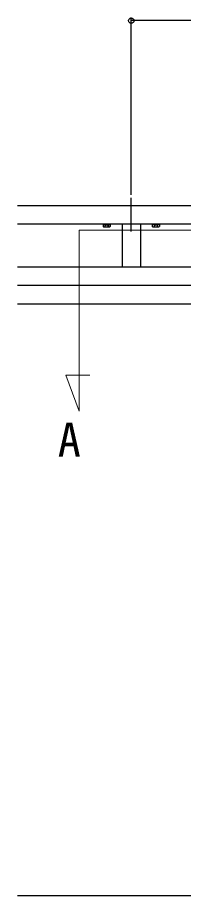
# Model space of a CAD drawing. Units: millimetres, scale not verified. Extents: x -875 to 875, y -1299 to 1293.
# Drawn here: x 111 to 165, y 811.6 to 1096.6 of the extents above; entities that cross this region are included whole.
import ezdxf
from ezdxf.enums import TextEntityAlignment as Align

# ---------------------------------------------------------------- set-up
doc = ezdxf.new("R2010")
doc.units = ezdxf.units.MM
doc.header["$LTSCALE"] = 8
for name, color, linetype in [('0-1_USER1', 3, 'Continuous'), ('0-6_YKK_A1', 4, 'Continuous'), ('0-7_YKK_D', 6, 'Continuous')]:
    doc.layers.add(name, color=color, linetype=linetype)
doc.layers.add('0-4_YKK_12', color=2, linetype='Continuous', lineweight=18)
doc.styles.add('ＭＳ ゴシック', font='')
doc.styles.get('ＭＳ ゴシック').set_extended_font_data('MS Gothic')

msp = doc.modelspace()

# ---------------------------------------------------------------- linework, layer by layer
at = {"layer": '0-4_YKK_12'}
msp.add_line((131, 1027.553), (494, 1027.553), dxfattribs=at)
msp.add_lwpolyline([(131, 1027.553), (131, 968.753), (126.742, 980.453), (134.542, 980.453)], dxfattribs=at)
at = {"layer": '0-6_YKK_A1'}
for p, q in [((148, 1027.053), (148, 1038.053)), ((111, 1035.553), (677, 1035.553)), ((111, 1029.553), (677, 1029.553)), ((138.845, 1029.433), (141.155, 1029.433)), ((138.845, 1029.433), (138.845, 1028.723)), ((139.423, 1029.433), (139.423, 1028.723)), ((139.49, 1029.553), (139.49, 1029.433)), ((140.38, 1029.104), (140, 1029.306)), ((140.61, 1028.633), (140.38, 1029.104)), ((140.51, 1029.553), (140.51, 1029.433)), ((140.577, 1029.433), (140.577, 1028.723)), ((141.155, 1029.433), (141.155, 1028.723)), ((141.25, 1029.433), (141.25, 1029.553)), ((145, 1029.553), (145, 1015.553)), ((151, 1029.553), (151, 1015.553)), ((154.845, 1029.433), (157.155, 1029.433)), ((154.845, 1029.433), (154.845, 1028.723)), ((155.423, 1029.433), (155.423, 1028.723)), ((155.49, 1029.553), (155.49, 1029.433)), ((156.38, 1029.104), (156, 1029.306)), ((156.61, 1028.633), (156.38, 1029.104)), ((156.51, 1029.553), (156.51, 1029.433)), ((156.577, 1029.433), (156.577, 1028.723)), ((157.155, 1029.433), (157.155, 1028.723)), ((157.25, 1029.433), (157.25, 1029.553)), ((139, 1028.633), (138.845, 1028.723)), ((139, 1028.633), (141, 1028.633)), ((141, 1028.633), (141.155, 1028.723)), ((155, 1028.633), (154.845, 1028.723)), ((155, 1028.633), (157, 1028.633)), ((157, 1028.633), (157.155, 1028.723)), ((172, 1015.553), (111, 1015.553)), ((171, 1009.553), (111, 1009.553)), ((172, 1003.553), (111, 1003.553)), ((111, 811.553), (677, 811.553))]:
    msp.add_line(p, q, dxfattribs=at)
for points in [[(138.75, 1029.553), (138.75, 1029.433), (141.25, 1029.433)], [(139.39, 1028.633), (139.62, 1029.104), (140, 1029.306)], [(154.75, 1029.553), (154.75, 1029.433), (157.25, 1029.433)], [(155.39, 1028.633), (155.62, 1029.104), (156, 1029.306)]]:
    msp.add_lwpolyline(points, dxfattribs=at)
for centre, radius, start, end in [((139.134, 1029.144), 0.511, 235.61575, 304.38425), ((140, 1030.544), 1.911, 252.41205, 287.58795), ((140.866, 1029.144), 0.511, 235.61575, 304.38425), ((155.134, 1029.144), 0.511, 235.61575, 304.38425), ((156, 1030.544), 1.911, 252.41205, 287.58795), ((156.866, 1029.144), 0.511, 235.61575, 304.38425)]:
    msp.add_arc(centre, radius, start, end, dxfattribs=at)
at = {"layer": '0-7_YKK_D'}
for p, q in [((148, 1039.053), (148, 1096.553)), ((171, 1095.553), (148, 1095.553))]:
    msp.add_line(p, q, dxfattribs=at)
msp.add_circle((148, 1095.553), 0.875, dxfattribs=at)

# ---------------------------------------------------------------- texts
at = {"layer": '0-1_USER1', "style": 'ＭＳ ゴシック'}
msp.add_text('A', height=11, dxfattribs=at).set_placement((124.097, 950.753), align=Align.BOTTOM_LEFT)

doc.saveas('drawing.dxf')
